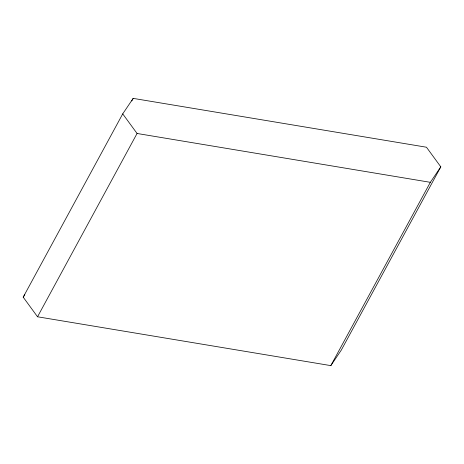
<?xml version="1.0" encoding="UTF-8"?>
<svg xmlns="http://www.w3.org/2000/svg" width="464" height="464" viewBox="0 0 464 464"><rect width="100%" height="100%" fill="white"/><g stroke="black" fill="none" stroke-linecap="round" stroke-linejoin="round"><path stroke-width="0.7" d="M23.2 297.163L122.722 113.866L133.18 98.38L426.462 147.221L440.8 166.837L341.278 350.134L330.82 365.62L37.538 316.779L23.2 297.163L24.807 294.779M131.799 100.926L133.18 98.38M37.538 316.779L137.06 133.475L122.722 113.866M330.82 365.62L430.343 182.323L440.8 166.837M137.06 133.475L430.343 182.323"/></g></svg>
